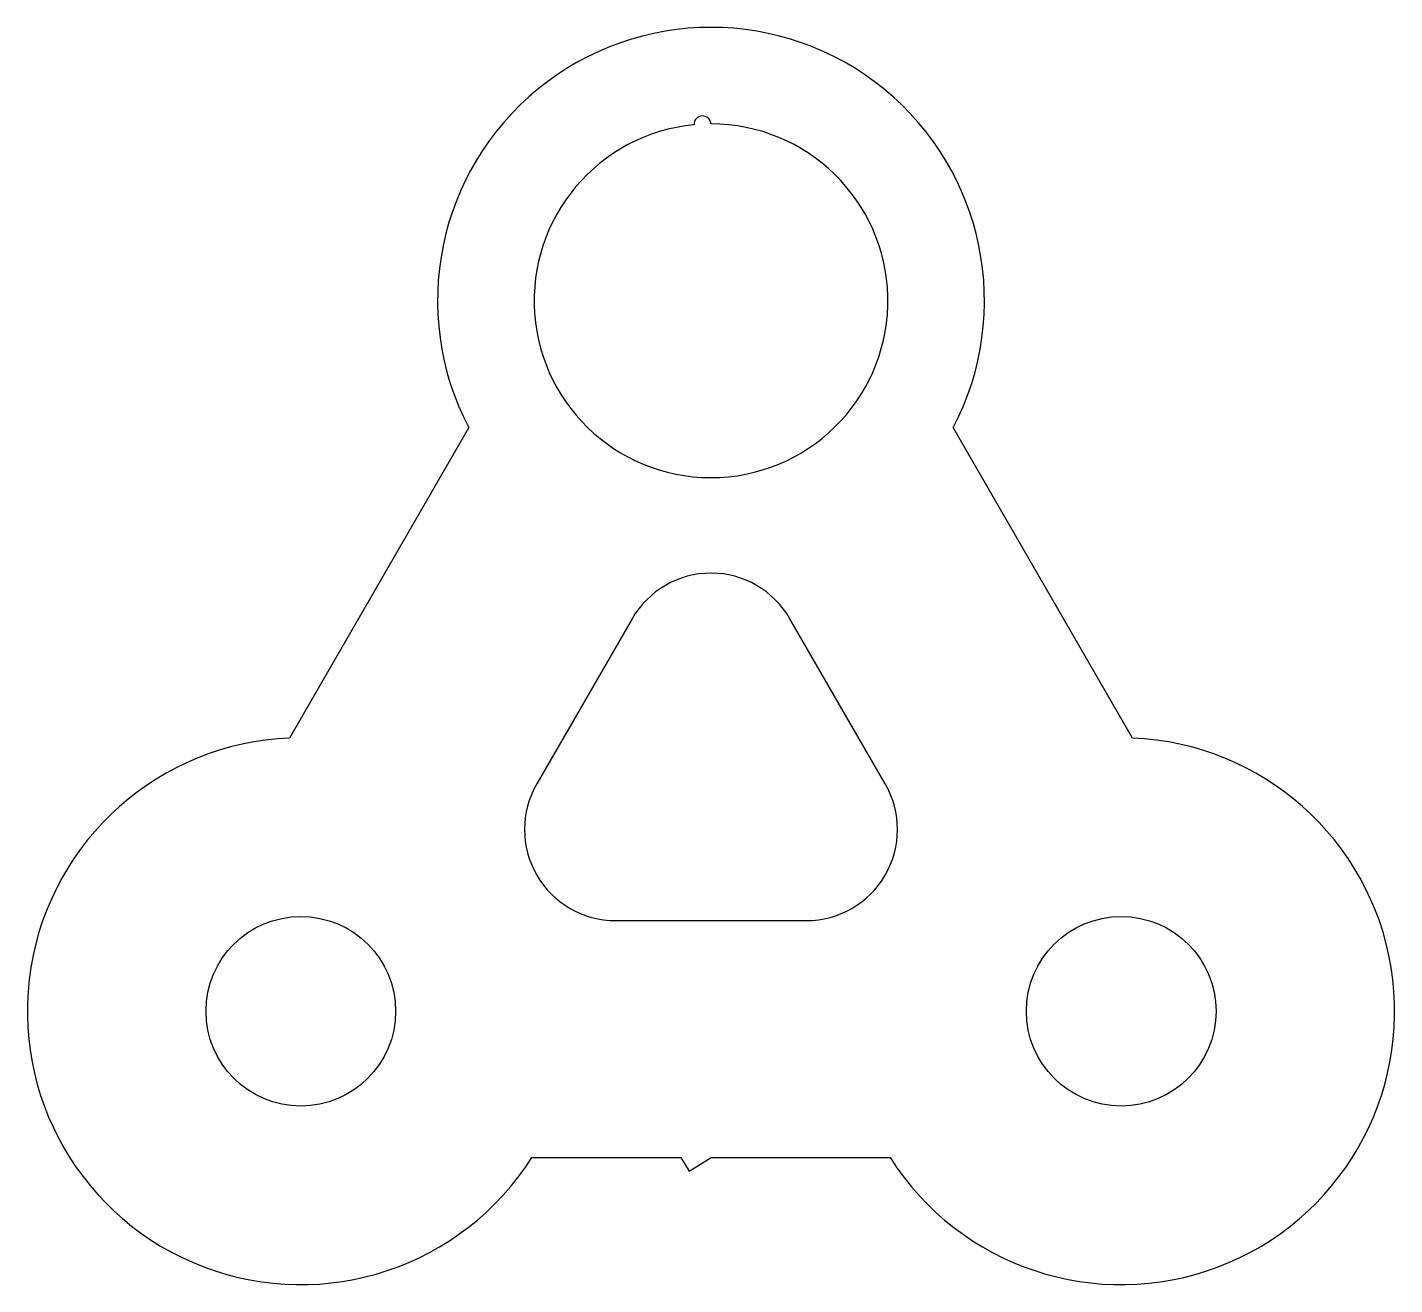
# Model space of a CAD drawing. Header units: millimetres. Extents: x -37.8 to 37.2, y -33.8 to 35.2.
import ezdxf

# ---------------------------------------------------------------- set-up
doc = ezdxf.new("R2010")
doc.units = ezdxf.units.MM

msp = doc.modelspace()

# ---------------------------------------------------------------- linework, layer by layer
at = {"color": 7, "linetype": 'Continuous', "lineweight": 25}
for p, q in [((-13.58, 13.256), (-23.409, -3.77)), ((22.827, -3.77), (12.997, 13.256)), ((-4.622, 2.772), (-9.851, -6.286)), ((9.268, -6.286), (4.039, 2.772)), ((-5.521, -13.786), (4.938, -13.786)), ((-10.121, -26.786), (-1.947, -26.786)), ((-1.947, -26.786), (-1.48, -27.531)), ((-1.48, -27.531), (-0.291, -26.786)), ((-0.291, -26.786), (9.538, -26.786))]:
    msp.add_line(p, q, dxfattribs=at)
for centre in [(-22.791, -18.757), (22.209, -18.757)]:
    msp.add_circle(centre, 5.2, dxfattribs=at)
for centre, radius, start, end in [((-0.291, 20.214), 15, 332.36135, 207.63865), ((-0.755, 29.892), 0.464, 2.74005, 182.74005), ((-0.291, 20.214), 9.7, 95.4801, 90), ((-0.291, 0.272), 5, 30, 150), ((-22.791, -18.757), 15, 92.36135, 327.63865), ((22.209, -18.757), 15, 212.36135, 87.63865), ((-5.521, -8.786), 5, 150, 270), ((4.938, -8.786), 5, 270, 30)]:
    msp.add_arc(centre, radius, start, end, dxfattribs=at)

doc.saveas('drawing.dxf')
